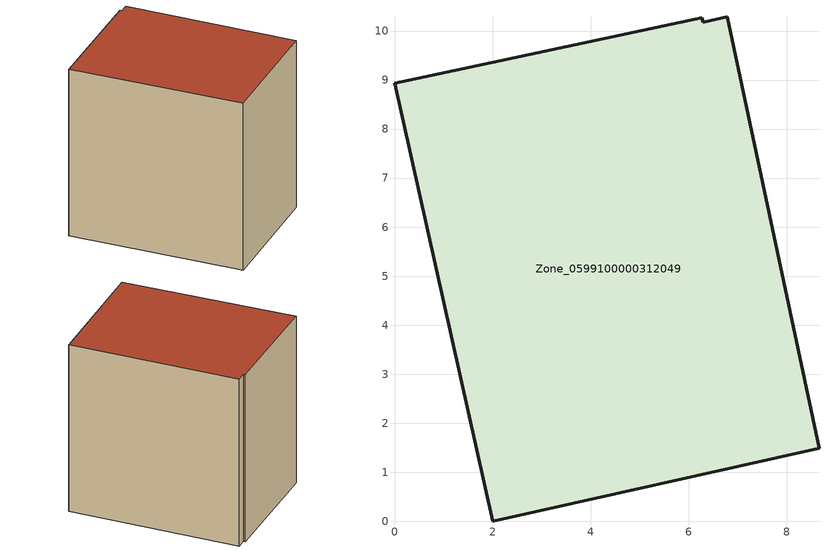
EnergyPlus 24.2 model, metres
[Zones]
Zone_0599100000312049
 floor ground (C_G): 6.79,10.29 8.66,1.49 2,0 0,8.94 6.27,10.28 6.29,10.18 z0
 wall outside (C_F): 2,0 8.66,1.49 6.79,10.29 6.29,10.18 6.27,10.28 0,8.94 2,0 z0:9.26
 roof outside (C_R): 8.66,1.49 6.79,10.29 6.29,10.18 6.27,10.28 0,8.94 2,0 z9.26
[BUILDING]
Pand.0599100000312049: North Axis=0; Terrain=City; Loads Convergence Tolerance Value=0.04; Temperature Convergence Tolerance Value=0.4; Solar Distribution=FullExterior; Maximum Number of Warmup Days=25; Minimum Number of Warmup Days=1
[Site:Location]
Rotterdam.The.Hague.AP_ZH_NLD Design_Conditions: Latitude=51.96; Longitude=4.45; Time Zone=1; Elevation=-4.5
[SITE:GROUNDTEMPERATURE:BUILDINGSURFACE]
18, 18, 18, 18, 18, 18, 18, 18, 18, 18, 18, 18
[MATERIAL] Thermal Absorptance=0.9; Solar Absorptance=0.7; Visible Absorptance=0.7
Name | Roughness | Thickness | Conductivity | Density | Specific Heat
G.TI.1946 | MediumSmooth | 0.15 | 1 | 540 | 1210
F.TI.1946 | Rough | 0.3 | 0.857143 | 1920 | 840
R.TI.1946 | MediumRough | 0.2 | 0.1 | 1500 | 1000
[CONSTRUCTION]
C_G: G.TI.1946
C_F: F.TI.1946
C_R: R.TI.1946
[ZONE]
Zone_0599100000312049: Type=1; Multiplier=1; Ceiling Height=Autocalculate; Volume=Autocalculate; Floor Area=autocalculate; Part of Total Floor Area=Yes
[ZONEINFILTRATION:DESIGNFLOWRATE]
Infil_Zone_0599100000312049: Zone or ZoneList or Space or SpaceList=Zone_0599100000312049; Schedule=AlwaysOn; Design Flow Rate Calculation Method=Flow/Area; Flow Rate per Floor Area=0.003; Constant Term Coefficient=1; Temperature Term Coefficient=0; Velocity Term Coefficient=0; Velocity Squared Term Coefficient=0
[HVACTEMPLATE:ZONE:IDEALLOADSAIRSYSTEM]
Zone_0599100000312049: Maximum Heating Supply Air Temperature=50; Minimum Cooling Supply Air Temperature=13; Maximum Heating Supply Air Humidity Ratio=0.0156; Minimum Cooling Supply Air Humidity Ratio=0.0077; Heating Limit=NoLimit; Cooling Limit=NoLimit; Dehumidification Control Type=ConstantSensibleHeatRatio; Cooling Sensible Heat Ratio=0.7; Dehumidification Setpoint=60; Humidification Control Type=None; Humidification Setpoint=30; Outdoor Air Method=None; Outdoor Air Flow Rate per Person=0.00944; Outdoor Air Flow Rate per Zone Floor Area=0; Outdoor Air Flow Rate per Zone=0; Demand Controlled Ventilation Type=None; Outdoor Air Economizer Type=NoEconomizer; Heat Recovery Type=None; Sensible Heat Recovery Effectiveness=0.7; Latent Heat Recovery Effectiveness=0.65
[ZONECONTROL:THERMOSTAT]
ThermostatControl_Zone_0599100000312049: Zone or ZoneList=Zone_0599100000312049; Control Type Schedule=DualSetpointControlType; Control 1=Thermostat_Zone_0599100000312049; Temperature Difference Between Cutout And Setpoint=0
[THERMOSTATSETPOINT:DUALSETPOINT]
Thermostat_Zone_0599100000312049: Heating Setpoint Temperature Schedule=HeatingSetpoint_Zone_0599100000312049; Cooling Setpoint Temperature Schedule=CoolingSetpoint_Zone_0599100000312049
[SCHEDULE:COMPACT]
HeatingSetpoint_Zone_0599100000312049: Through: 12/31, For: AllDays, Until: 24:00, 21
CoolingSetpoint_Zone_0599100000312049: Through: 12/31, For: AllDays, Until: 24:00, 24
DualSetpointControlType: Through: 12/31, For: AllDays, Until: 24:00, 4
AlwaysOn: Through: 12/31, For: AllDays, Until: 24:00, 1
